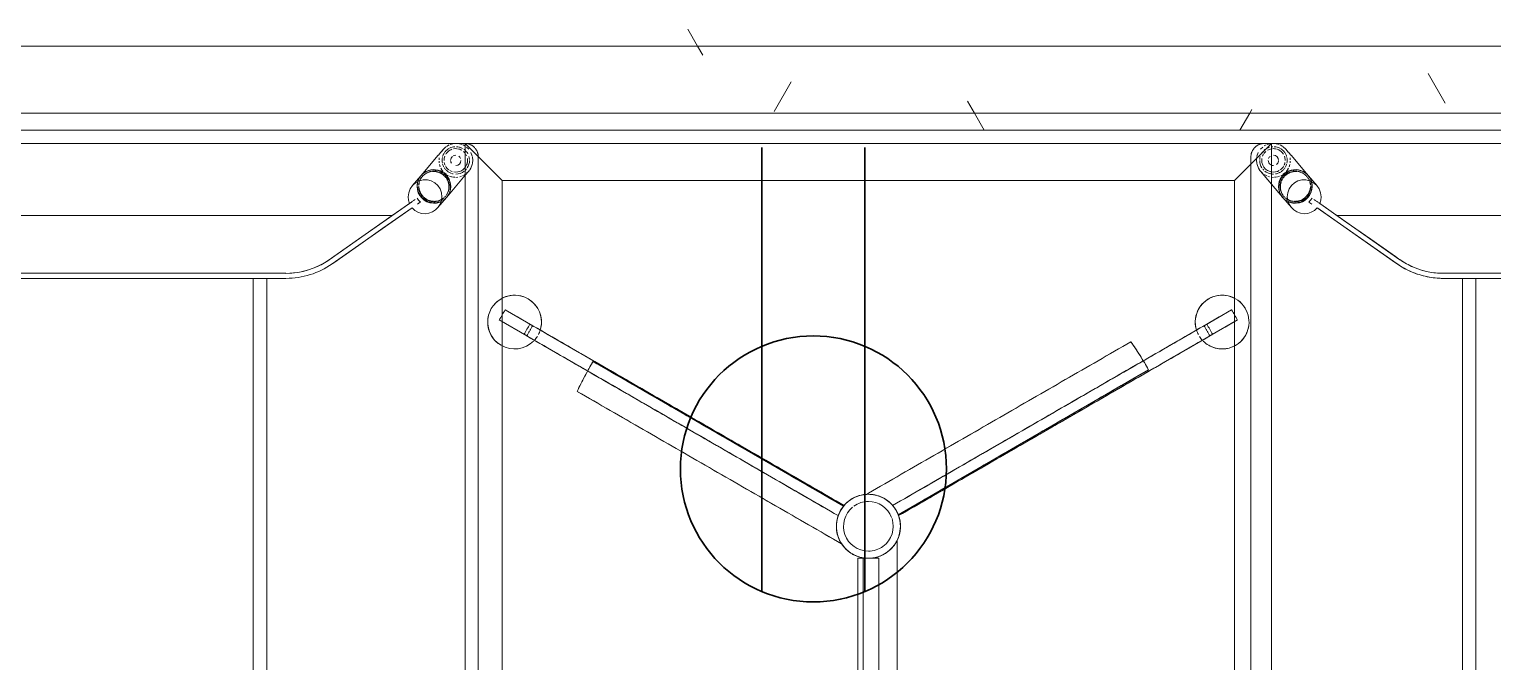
# Model space of a CAD drawing. Header units: inches. Extents: x -2349 to 1043, y -456 to 2193.
# Drawn here: x 753.6 to 808, y -72.5 to -48.9 of the extents above; entities that cross this region are included whole.
import ezdxf

# ---------------------------------------------------------------- set-up
doc = ezdxf.new("R2010")
doc.units = ezdxf.units.IN
doc.header["$MEASUREMENT"] = 0
for name, color, linetype, lineweight in [('A-ANNO-NOTE', 131, 'Continuous', 30), ('A-WALL', 113, 'Continuous', 13), ('A-WALL-PATT', 111, 'Continuous', 13), ('I-FURN', 30, 'Continuous', 9), ('I-WALL', 2, 'Continuous', 13)]:
    doc.layers.add(name, color=color, linetype=linetype, lineweight=lineweight)
pattern_1 = [(0, (0, 0), (30.72, 7.68), [1.267, -21.773, 1.267, -21.773, -122.88]), (0, (0, 0), (30.72, 7.68), [-46.08, 1.267, -44.813, 1.267, -21.773, -53.76]), (0, (0, 0), (30.72, 7.68), [-115.2, 1.267, -14.093, 1.267, -37.133]), (120, (11.52, 3.84), (-22.011075, 22.7643), [1.267, -21.773, 1.267, -21.773, -122.88]), (120, (11.52, 3.84), (-22.011075, 22.7643), [-46.08, 1.267, -44.813, 1.267, -21.773, -53.76]), (120, (11.52, 3.84), (-22.011075, 22.7643), [-115.2, 1.267, -14.093, 1.267, -37.133]), (240, (15.36, 19.2), (-8.708925, -30.4443), [1.267, -21.773, 1.267, -21.773, -122.88]), (240, (15.36, 19.2), (-8.708925, -30.4443), [-46.08, 1.267, -44.813, 1.267, -21.773, -53.76]), (240, (15.36, 19.2), (-8.708925, -30.4443), [-115.2, 1.267, -14.093, 1.267, -37.133])]

# ---------------------------------------------------------------- blocks, each defined once
blk = doc.blocks.new('HighTower_Tombolo_2SeatSofa - HT3620-V66-7TH FLOOR POWER _ SIGNAL')
at = {"layer": 'I-FURN'}
for p, q in [((-0.5, 13.752), (-25.5, 13.752)), ((-26, 13.258), (-26, 13.252)), ((-26, 13.252), (-26, -4.748)), ((-25.989, 13.046), (-25.959, 13.149)), ((-25.944, 13.185), (-25.907, 13.254)), ((-25.866, 13.313), (-25.788, 13.395)), ((-25.663, 13.479), (-25.528, 13.529)), ((-25.5, 13.535), (-25.37, 13.546)), ((-25.37, 13.546), (-25.275, 13.538)), ((-25.01, 13.429), (-24.966, 13.394)), ((-24.816, 13.267), (-24.966, 13.394)), ((-24.966, 13.394), (-24.951, 13.382)), ((-24.951, 13.382), (-24.889, 13.318)), ((-24.841, 13.252), (-24.793, 13.163)), ((-24.004, 12.58), (-24.816, 13.267)), ((-24.777, 13.124), (-24.757, 13.059)), ((-25.959, 12.703), (-25.989, 12.808)), ((-25.889, 12.568), (-25.944, 12.668)), ((-25.788, 12.453), (-25.874, 12.547)), ((-24.852, 12.551), (-24.925, 12.465)), ((-24.799, 12.641), (-24.85, 12.552)), ((-24.759, 12.749), (-24.78, 12.685)), ((-24.743, 12.984), (-24.739, 12.915)), ((-24.027, 12.525), (-24.041, 12.536)), ((-23.61, 12.246), (-23.991, 12.568)), ((-25.773, 12.441), (-25.788, 12.453)), ((-25.773, 12.441), (-25.681, 12.362)), ((-25.682, 12.376), (-25.771, 12.439)), ((-25.676, 12.358), (-25.569, 12.267)), ((-25.559, 12.259), (-24.812, 11.626)), ((-25.394, 12.289), (-25.459, 12.296)), ((-25.279, 12.294), (-25.336, 12.289)), ((-25.135, 12.33), (-25.219, 12.304)), ((-25.018, 12.39), (-25.076, 12.356)), ((-24.951, 12.44), (-25.008, 12.396)), ((-24.798, 11.615), (-24.418, 11.292)), ((-24.775, 11.67), (-24.762, 11.658)), ((-23.741, 11.484), (-23.816, 11.591)), ((-23.741, 11.484), (-23.816, 11.591)), ((-23.916, 11.406), (-23.863, 11.331)), ((-23.915, 11.406), (-23.863, 11.331)), ((-23.847, 11.308), (-23.806, 11.249)), ((-23.847, 11.308), (-23.806, 11.25)), ((-23.798, 11.238), (-23.763, 11.188)), ((-23.798, 11.238), (-23.073, 10.203)), ((-23.763, 11.188), (-23.317, 10.552)), ((-21.521, 8.313), (-23.603, 11.286)), ((-22.845, 10.203), (-23.603, 11.286)), ((-23.317, 10.552), (-23.317, -4.81)), ((-21.674, 8.205), (-23.317, 10.552)), ((-23.317, -4.81), (-23.317, 10.552)), ((-21.791, 8.372), (-21.674, 8.205)), ((-21.521, 8.313), (-21.562, 8.372)), ((-21.166, -4.81), (-21.166, 6.592)), ((-21.166, 6.592), (-21.166, -4.81)), ((-20.978, -4.81), (-20.978, 6.592)), ((-20.978, 5.879), (-20.978, 6.592)), ((-20.978, 5.379), (-20.978, 5.879)), ((-20.978, 5.879), (-20.978, 5.379)), ((-20.978, 5.379), (-20.978, 5.879)), ((-20.978, 5.879), (-0.5, 5.879)), ((-0.5, 5.879), (-20.978, 5.879)), ((-20.978, -3.875), (-20.978, 5.379)), ((-0.5, 5.379), (-20.978, 5.379)), ((-0.5, 5.379), (-20.978, 5.379))]:
    blk.add_line(p, q, dxfattribs=at)
at = {"layer": 'I-FURN', "flags": 128}
for points in [[(-25.5, 13.752), (-25.52, 13.752), (-25.54, 13.751), (-25.56, 13.749), (-25.58, 13.746), (-25.599, 13.742), (-25.619, 13.738), (-25.638, 13.733), (-25.657, 13.727), (-25.676, 13.72), (-25.695, 13.713), (-25.713, 13.705), (-25.731, 13.696), (-25.748, 13.686), (-25.766, 13.676), (-25.782, 13.665), (-25.799, 13.653), (-25.814, 13.641), (-25.83, 13.628), (-25.844, 13.615), (-25.859, 13.601), (-25.872, 13.586), (-25.885, 13.571), (-25.898, 13.555), (-25.91, 13.539), (-25.921, 13.523), (-25.931, 13.506), (-25.941, 13.488), (-25.95, 13.47), (-25.958, 13.452), (-25.966, 13.434), (-25.973, 13.415), (-25.979, 13.396), (-25.984, 13.376), (-25.989, 13.357), (-25.993, 13.337), (-25.996, 13.318), (-25.998, 13.298), (-25.999, 13.278), (-26, 13.258)], [(-25.268, 13.537), (-25.219, 13.526), (-25.076, 13.47), (-25.013, 13.431)], [(-25.993, 12.83), (-25.996, 12.851), (-25.996, 13.003)], [(-24.74, 12.876), (-24.743, 12.832), (-24.754, 12.771)], [(-24.014, 12.398), (-24.165, 12.382), (-24.307, 12.331), (-24.432, 12.246), (-24.533, 12.134), (-24.604, 12.001), (-24.64, 11.855), (-24.64, 11.703), (-24.604, 11.555), (-24.533, 11.42), (-24.432, 11.305), (-24.307, 11.217), (-24.165, 11.161), (-24.014, 11.14)], [(-23.603, 11.286), (-23.508, 11.386), (-23.438, 11.505), (-23.396, 11.637), (-23.383, 11.775), (-23.402, 11.912), (-23.45, 12.043), (-23.526, 12.161), (-23.626, 12.259), (-23.744, 12.334), (-23.876, 12.381), (-24.014, 12.398)], [(-23.82, 11.597), (-23.886, 11.529), (-23.962, 11.472)], [(-24.014, 11.14), (-23.886, 11.151), (-23.763, 11.188)], [(-23.073, 10.203), (-22.434, 9.29), (-21.791, 8.372)], [(-21.562, 8.372), (-22.205, 9.29), (-22.845, 10.203)]]:
    blk.add_lwpolyline(points, dxfattribs=at)
at = {"layer": 'I-FURN'}
for centre, radius, start, end in [((-25.37, 12.914), 0.511, 150.255, 163.9273), ((-25.37, 12.914), 0.511, 150.255, 163.9273), ((-25.37, 12.914), 0.437, 150, 171.0676), ((-25.37, 12.914), 0.511, 137.8684, 145.019), ((-25.37, 12.914), 0.511, 137.8684, 145.019), ((-25.37, 12.914), 0.511, 129.3892, 135), ((-25.37, 12.914), 0.511, 129.3892, 135), ((-25.37, 12.914), 0.437, 125.6778, 138.58), ((-25.37, 12.914), 0.511, 118.2328, 126.9686), ((-25.37, 12.914), 0.511, 118.2328, 126.9686), ((-25.37, 12.914), 0.437, 112.9089, 120.6094), ((-25.37, 12.914), 0.193, 111.6596, 142.1145), ((-25.37, 12.914), 0.193, 111.6596, 142.1145), ((-25.37, 12.914), 0.511, 93.971, 106.2446), ((-25.37, 12.914), 0.511, 93.971, 106.2446), ((-25.37, 12.914), 0.437, 90, 99.8313), ((-25.37, 12.914), 0.511, 56.8586, 90), ((-25.37, 12.914), 0.511, 56.8586, 90), ((-25.37, 12.914), 0.437, 80.1687, 90), ((-25.37, 12.914), 0.193, 0, 90), ((-25.37, 12.914), 0.193, 0, 90), ((-25.37, 12.914), 0.437, 67.0911, 78.7947), ((-25.37, 12.914), 0.437, 349.5534, 67.0911), ((-25.37, 12.914), 0.511, 45, 51.2506), ((-25.37, 12.914), 0.511, 45, 51.2506), ((-25.37, 12.914), 0.511, 0, 38.2517), ((-25.37, 12.914), 0.511, 0, 38.2517), ((-25.37, 12.914), 0.511, 165.7021, 177.3359), ((-25.37, 12.914), 0.511, 165.7021, 177.3359), ((-25.37, 12.914), 0.511, 183.6321, 207.7535), ((-25.37, 12.914), 0.511, 183.6321, 207.7535), ((-25.37, 12.914), 0.511, 210.7406, 231.3527), ((-25.37, 12.914), 0.511, 210.7406, 231.3527), ((-25.37, 12.914), 0.437, 175.4512, 191.4952), ((-25.37, 12.914), 0.437, 199.4463, 220.8654), ((-25.37, 12.914), 0.437, 221.42, 238.7234), ((-25.37, 12.914), 0.193, 180.496, 209.1109), ((-25.37, 12.914), 0.193, 180.496, 209.1109), ((-25.37, 12.914), 0.193, 219.0412, 270), ((-25.37, 12.914), 0.193, 219.0412, 270), ((-25.37, 12.914), 0.193, 279.2798, 300.5991), ((-25.37, 12.914), 0.193, 279.2798, 300.5991), ((-25.37, 12.914), 0.437, 298.4432, 324.2913), ((-25.37, 12.914), 0.511, 301.419, 313.338), ((-25.37, 12.914), 0.511, 301.419, 313.338), ((-25.37, 12.914), 0.511, 315, 325.4765), ((-25.37, 12.914), 0.511, 315, 325.4765), ((-25.37, 12.914), 0.437, 330, 342.6242), ((-25.37, 12.914), 0.511, 327.8197, 338.4415), ((-25.37, 12.914), 0.511, 327.8197, 338.4415), ((-25.37, 12.914), 0.511, 341.8889, 349.5842), ((-25.37, 12.914), 0.511, 341.8889, 349.5842), ((-25.37, 12.914), 0.511, 231.8789, 245.3738), ((-25.37, 12.914), 0.511, 231.8789, 245.3738), ((-25.37, 12.914), 0.511, 246.339, 253.7554), ((-25.37, 12.914), 0.511, 246.339, 253.7554), ((-25.37, 12.914), 0.437, 249.2985, 270), ((-25.37, 12.914), 0.511, 257.7173, 270), ((-25.37, 12.914), 0.511, 257.7173, 270), ((-25.37, 12.914), 0.511, 271.6872, 281.7838), ((-25.37, 12.914), 0.511, 271.6872, 281.7838), ((-25.37, 12.914), 0.437, 281.1599, 292.5807), ((-25.37, 12.914), 0.511, 286.5628, 297.6882), ((-25.37, 12.914), 0.511, 286.5628, 297.6882), ((-23.978, 6.592), 2.813, 360, 35), ((-23.978, 6.592), 2.813, 23.3333, 35), ((-23.978, 6.592), 3, 360, 35), ((-23.978, 6.592), 3, 360, 35), ((-23.978, 6.592), 2.813, 0, 23.3333)]:
    blk.add_arc(centre, radius, start, end, dxfattribs=at)
for centre, major_axis, start_param, end_param in [((-24.408, 12.103), (0.404, 0.477), 0.695163, 3.051357), ((-24.394, 12.092), (0.404, 0.477), 0.695163, 3.051357), ((-24.408, 12.103), (0.367, 0.433), 1.266241, 1.463373), ((-24.394, 12.092), (0.367, 0.433), 1.271607, 1.460434), ((-24.408, 12.103), (0.367, 0.433), 1.043566, 1.239207), ((-24.394, 12.092), (0.367, 0.433), 1.046035, 1.232717), ((-24.408, 12.103), (0.367, 0.433), 0.822593, 1.018577), ((-24.394, 12.092), (0.367, 0.433), 0.822913, 1.010088), ((-24.408, 12.103), (0.367, 0.433), 0.695163, 0.803769), ((-24.394, 12.092), (0.367, 0.433), 0.695163, 0.795833), ((-24.408, 12.103), (0.367, 0.433), 0.078907, 0.695163), ((-24.408, 12.103), (0.404, 0.477), 0, 0.695163), ((-24.394, 12.092), (0.367, 0.433), 0.079605, 0.695163), ((-24.394, 12.092), (0.404, 0.477), 6.19295, 6.978348), ((-24.408, 12.103), (0.367, 0.433), 6.19295, 6.283185), ((-24.408, 12.103), (0.404, 0.477), 6.19295, 6.283185), ((-24.394, 12.092), (0.404, 0.477), 6.106568, 6.19295), ((-24.408, 12.103), (0.367, 0.433), 2.127109, 2.367935), ((-24.394, 12.092), (0.367, 0.433), 2.131058, 2.877269), ((-24.408, 12.103), (0.367, 0.433), 2.454425, 2.623674), ((-24.408, 12.103), (0.367, 0.433), 1.908109, 2.10591), ((-24.394, 12.092), (0.367, 0.433), 1.910624, 2.099484), ((-24.408, 12.103), (0.367, 0.433), 1.488402, 1.885079), ((-24.394, 12.092), (0.367, 0.433), 1.497001, 1.876323), ((-24.408, 12.103), (0.404, 0.477), 3.836755, 5.591229), ((-24.394, 12.092), (0.404, 0.477), 3.836755, 5.373759), ((-24.394, 12.092), (0.367, 0.433), 6.19295, 6.283185), ((-24.408, 12.103), (0.367, 0.433), 4.62535, 5.384829), ((-24.394, 12.092), (0.367, 0.433), 4.682007, 5.407552), ((-24.408, 12.103), (0.367, 0.433), 5.830899, 6.111699), ((-24.394, 12.092), (0.367, 0.433), 5.867519, 6.116665), ((-24.408, 12.103), (0.404, 0.477), 5.956207, 6.047432), ((-24.394, 12.092), (0.404, 0.477), 5.957001, 6.053008), ((-24.408, 12.103), (0.367, 0.433), 5.560272, 5.808373), ((-24.394, 12.092), (0.367, 0.433), 5.597096, 5.847533), ((-24.408, 12.103), (0.404, 0.477), 5.626497, 5.865236), ((-24.408, 12.103), (0.367, 0.433), 5.407552, 5.505377), ((-24.394, 12.092), (0.404, 0.477), 5.65996, 5.900821), ((-24.394, 12.092), (0.367, 0.433), 5.407552, 5.544772), ((-24.394, 12.092), (0.404, 0.477), 5.407552, 5.627029), ((-24.408, 12.103), (0.367, 0.433), 2.707438, 2.871351), ((-24.408, 12.103), (0.367, 0.433), 2.918751, 3.051357), ((-24.408, 12.103), (0.404, 0.477), 3.051357, 3.141593), ((-24.394, 12.092), (0.367, 0.433), 2.933686, 3.141593), ((-24.394, 12.092), (0.404, 0.477), 3.051357, 3.141593), ((-24.408, 12.103), (0.367, 0.433), 3.051357, 3.141593), ((-24.408, 12.103), (0.404, 0.477), 3.16699, 3.333384), ((-24.394, 12.092), (0.404, 0.477), 3.168726, 3.328279), ((-24.408, 12.103), (0.367, 0.433), 3.213299, 3.31096), ((-24.394, 12.092), (0.367, 0.433), 3.201714, 3.305115), ((-24.408, 12.103), (0.367, 0.433), 3.349372, 3.450195), ((-24.408, 12.103), (0.404, 0.477), 3.398551, 3.734027), ((-24.394, 12.092), (0.367, 0.433), 3.337721, 3.424003), ((-24.394, 12.092), (0.404, 0.477), 3.390295, 3.705415), ((-24.394, 12.092), (0.367, 0.433), 3.506415, 3.749124), ((-24.408, 12.103), (0.367, 0.433), 3.596409, 3.783229), ((-24.394, 12.092), (0.404, 0.477), 3.724046, 3.836755), ((-24.408, 12.103), (0.404, 0.477), 3.754092, 3.836755), ((-24.394, 12.092), (0.367, 0.433), 3.836755, 4.55539), ((-24.408, 12.103), (0.367, 0.433), 3.863999, 4.622154)]:
    blk.add_ellipse(centre, major_axis=major_axis, ratio=0.984702, start_param=start_param, end_param=end_param, dxfattribs=at)
blk = doc.blocks.new('HighTower_Tombolo_2SeatSofa - HT3620-V67-7TH FLOOR POWER _ SIGNAL')
at = {"layer": 'I-FURN'}
for p, q in [((-26, 4.748), (-26, -12.987)), ((-23.317, 4.81), (-23.317, -10.552)), ((-23.317, -10.552), (-23.317, 4.81)), ((-21.166, 4.81), (-21.166, -6.592)), ((-21.166, -6.592), (-21.166, 4.81)), ((-20.978, -6.592), (-20.978, 4.81)), ((-20.978, -5.379), (-20.978, 3.875)), ((-20.978, -5.879), (-20.978, -5.379)), ((-20.978, -5.879), (-20.978, -5.379)), ((-20.978, -5.379), (-20.978, -5.879)), ((-20.978, -5.379), (-0.5, -5.379)), ((-20.978, -5.379), (-0.5, -5.379)), ((-20.978, -6.592), (-20.978, -5.879)), ((-0.5, -5.879), (-20.978, -5.879)), ((-20.978, -5.879), (-0.5, -5.879)), ((-23.603, -11.286), (-21.521, -8.313)), ((-23.317, -10.552), (-21.674, -8.205)), ((-21.791, -8.372), (-22.434, -9.29)), ((-22.205, -9.29), (-21.562, -8.372)), ((-21.674, -8.205), (-21.791, -8.372)), ((-21.562, -8.372), (-21.521, -8.313)), ((-22.434, -9.29), (-23.073, -10.203)), ((-22.845, -10.203), (-22.205, -9.29)), ((-23.073, -10.203), (-23.798, -11.238)), ((-23.586, -11.262), (-22.845, -10.203)), ((-23.317, -10.552), (-23.763, -11.188)), ((-24.418, -11.292), (-24.798, -11.615)), ((-23.863, -11.331), (-23.916, -11.406)), ((-23.863, -11.331), (-23.915, -11.406)), ((-23.814, -11.262), (-23.847, -11.308)), ((-23.815, -11.262), (-23.847, -11.308)), ((-23.763, -11.188), (-23.798, -11.238)), ((-24.812, -11.626), (-25.559, -12.259)), ((-24.762, -11.658), (-24.775, -11.67)), ((-23.816, -11.591), (-23.741, -11.484)), ((-23.816, -11.591), (-23.741, -11.484)), ((-25.874, -12.547), (-25.788, -12.453)), ((-25.788, -12.453), (-25.773, -12.441)), ((-25.681, -12.362), (-25.773, -12.441)), ((-25.771, -12.439), (-25.682, -12.376)), ((-25.569, -12.267), (-25.676, -12.358)), ((-25.459, -12.296), (-25.394, -12.289)), ((-25.336, -12.289), (-25.279, -12.294)), ((-25.219, -12.304), (-25.135, -12.33)), ((-25.076, -12.356), (-25.018, -12.39)), ((-25.008, -12.396), (-24.951, -12.44)), ((-24.925, -12.465), (-24.852, -12.551)), ((-24.041, -12.536), (-24.027, -12.525)), ((-23.991, -12.568), (-23.61, -12.246)), ((-26, -12.987), (-26, -13.252)), ((-25.997, -12.988), (-25.996, -12.851)), ((-25.989, -12.808), (-25.959, -12.703)), ((-25.959, -13.149), (-25.989, -13.046)), ((-25.944, -12.668), (-25.889, -12.568)), ((-24.966, -13.394), (-24.485, -12.987)), ((-24.85, -12.552), (-24.799, -12.641)), ((-24.78, -12.685), (-24.759, -12.749)), ((-24.757, -13.059), (-24.777, -13.124)), ((-24.739, -12.915), (-24.743, -12.984)), ((-24.485, -12.987), (-24.004, -12.58)), ((-25.907, -13.254), (-25.944, -13.185)), ((-25.788, -13.395), (-25.866, -13.313)), ((-25.528, -13.529), (-25.663, -13.479)), ((-25.37, -13.546), (-25.5, -13.535)), ((-25.275, -13.538), (-25.37, -13.546)), ((-24.951, -13.382), (-25.01, -13.429)), ((-24.889, -13.318), (-24.951, -13.382)), ((-24.793, -13.163), (-24.841, -13.252)), ((-25.5, -13.752), (-0.5, -13.752))]:
    blk.add_line(p, q, dxfattribs=at)
at = {"layer": 'I-FURN', "flags": 128}
for points in [[(-24.014, -11.14), (-24.165, -11.161), (-24.307, -11.217), (-24.432, -11.305), (-24.533, -11.42), (-24.604, -11.555), (-24.64, -11.703), (-24.64, -11.855), (-24.604, -12.001), (-24.533, -12.134), (-24.432, -12.246), (-24.307, -12.331), (-24.165, -12.382), (-24.014, -12.398)], [(-23.763, -11.188), (-23.886, -11.151), (-24.014, -11.14)], [(-24.014, -12.398), (-23.876, -12.381), (-23.744, -12.334), (-23.626, -12.259), (-23.526, -12.161), (-23.45, -12.043), (-23.402, -11.912), (-23.383, -11.775), (-23.396, -11.637), (-23.438, -11.505), (-23.508, -11.386), (-23.603, -11.286)], [(-23.962, -11.472), (-23.886, -11.529), (-23.82, -11.597)], [(-24.754, -12.771), (-24.743, -12.832), (-24.74, -12.876)], [(-26, -13.252), (-26, -13.272), (-25.998, -13.292), (-25.996, -13.312), (-25.994, -13.332), (-25.99, -13.352), (-25.986, -13.371), (-25.981, -13.391), (-25.975, -13.41), (-25.968, -13.429), (-25.961, -13.447), (-25.952, -13.465), (-25.943, -13.483), (-25.934, -13.501), (-25.924, -13.518), (-25.913, -13.535), (-25.901, -13.551), (-25.889, -13.567), (-25.876, -13.582), (-25.862, -13.597), (-25.848, -13.611), (-25.834, -13.625), (-25.819, -13.638), (-25.803, -13.65), (-25.787, -13.662), (-25.77, -13.673), (-25.753, -13.684), (-25.736, -13.693), (-25.718, -13.702), (-25.7, -13.711), (-25.681, -13.718), (-25.662, -13.725), (-25.643, -13.731), (-25.624, -13.737), (-25.605, -13.741), (-25.585, -13.745), (-25.565, -13.748), (-25.545, -13.75), (-25.525, -13.752), (-25.505, -13.752), (-25.5, -13.752)], [(-25.013, -13.431), (-25.076, -13.47), (-25.219, -13.526), (-25.268, -13.537)]]:
    blk.add_lwpolyline(points, dxfattribs=at)
at = {"layer": 'I-FURN'}
for centre, radius, start, end in [((-23.978, -6.592), 2.812, 325, 360), ((-23.978, -6.592), 3, 325, 360), ((-23.978, -6.592), 2.812, 348.3333, 0), ((-23.978, -6.592), 3, 348.3333, 360), ((-23.978, -6.592), 2.812, 336.6667, 348.3333), ((-23.978, -6.592), 3, 336.6667, 348.3333), ((-23.978, -6.592), 2.812, 325, 336.6667), ((-23.978, -6.592), 3, 325, 336.6667), ((-25.37, -12.914), 0.511, 128.6473, 149.2594), ((-25.37, -12.914), 0.511, 128.6473, 149.2594), ((-25.37, -12.914), 0.511, 114.6262, 128.1211), ((-25.37, -12.914), 0.511, 114.6262, 128.1211), ((-25.37, -12.914), 0.511, 106.2446, 113.661), ((-25.37, -12.914), 0.511, 106.2446, 113.661), ((-25.37, -12.914), 0.437, 90, 110.7015), ((-25.37, -12.914), 0.511, 90, 102.2827), ((-25.37, -12.914), 0.511, 90, 102.2827), ((-25.37, -12.914), 0.511, 78.2162, 88.3128), ((-25.37, -12.914), 0.511, 78.2162, 88.3128), ((-25.37, -12.914), 0.437, 67.4193, 78.8401), ((-25.37, -12.914), 0.511, 62.3118, 73.4372), ((-25.37, -12.914), 0.511, 62.3118, 73.4372), ((-25.37, -12.914), 0.511, 46.662, 58.581), ((-25.37, -12.914), 0.511, 46.662, 58.581), ((-25.37, -12.914), 0.511, 152.2465, 176.3679), ((-25.37, -12.914), 0.511, 152.2465, 176.3679), ((-25.37, -12.914), 0.511, 182.6641, 189.1543), ((-25.37, -12.914), 0.511, 182.6641, 189.1543), ((-25.37, -12.914), 0.511, 196.0727, 209.745), ((-25.37, -12.914), 0.511, 196.0727, 209.745), ((-25.37, -12.914), 0.437, 165.702, 184.5488), ((-25.37, -12.914), 0.437, 190.103, 210), ((-25.37, -12.914), 0.437, 139.1346, 160.5537), ((-25.37, -12.914), 0.437, 121.2766, 138.58), ((-25.37, -12.914), 0.193, 90, 179.504), ((-25.37, -12.914), 0.193, 90, 179.504), ((-25.37, -12.914), 0.193, 217.8855, 248.3404), ((-25.37, -12.914), 0.193, 217.8855, 248.3404), ((-25.37, -12.914), 0.193, 270, 325.6872), ((-25.37, -12.914), 0.193, 270, 325.6872), ((-25.37, -12.914), 0.193, 36.5863, 80.7202), ((-25.37, -12.914), 0.193, 36.5863, 80.7202), ((-25.37, -12.914), 0.193, 330.945, 0), ((-25.37, -12.914), 0.193, 330.945, 0), ((-25.37, -12.914), 0.437, 35.7087, 61.5568), ((-25.37, -12.914), 0.511, 34.5235, 45), ((-25.37, -12.914), 0.511, 34.5235, 45), ((-25.37, -12.914), 0.437, 349.897, 30), ((-25.37, -12.914), 0.437, 330, 347.6662), ((-25.37, -12.914), 0.511, 321.7483, 348.7341), ((-25.37, -12.914), 0.511, 321.7483, 348.7341), ((-25.37, -12.914), 0.511, 21.5585, 32.1803), ((-25.37, -12.914), 0.511, 21.5585, 32.1803), ((-25.37, -12.914), 0.511, 8.099, 18.1111), ((-25.37, -12.914), 0.511, 8.099, 18.1111), ((-25.37, -12.914), 0.511, 350.8457, 0), ((-25.37, -12.914), 0.511, 350.8457, 0), ((-25.37, -12.914), 0.511, 214.981, 222.1316), ((-25.37, -12.914), 0.511, 214.981, 222.1316), ((-25.37, -12.914), 0.511, 225, 230.6108), ((-25.37, -12.914), 0.511, 225, 230.6108), ((-25.37, -12.914), 0.437, 221.42, 234.3222), ((-25.37, -12.914), 0.511, 233.0314, 241.7672), ((-25.37, -12.914), 0.511, 233.0314, 241.7672), ((-25.37, -12.914), 0.437, 239.3906, 249.2985), ((-25.37, -12.914), 0.511, 253.7554, 266.029), ((-25.37, -12.914), 0.511, 253.7554, 266.029), ((-25.37, -12.914), 0.437, 260.1687, 270), ((-25.37, -12.914), 0.511, 270, 303.1414), ((-25.37, -12.914), 0.511, 270, 303.1414), ((-25.37, -12.914), 0.437, 270, 279.8313), ((-25.37, -12.914), 0.437, 281.2053, 330), ((-25.37, -12.914), 0.511, 308.7494, 315), ((-25.37, -12.914), 0.511, 308.7494, 315)]:
    blk.add_arc(centre, radius, start, end, dxfattribs=at)
for centre, major_axis, start_param, end_param in [((-24.408, -12.103), (-0.404, 0.477), 0.090235, 2.44643), ((-24.394, -12.092), (-0.404, 0.477), 0.090235, 2.44643), ((-24.394, -12.092), (-0.367, 0.433), 0.264324, 1.010535), ((-24.408, -12.103), (-0.367, 0.433), 0.517918, 0.687167), ((-24.408, -12.103), (-0.367, 0.433), 0.270242, 0.434154), ((-24.408, -12.103), (-0.367, 0.433), 0.090235, 0.222842), ((-24.408, -12.103), (-0.404, 0.477), 0, 0.090235), ((-24.394, -12.092), (-0.367, 0.433), 0, 0.207906), ((-24.394, -12.092), (-0.404, 0.477), 0, 0.090235), ((-24.408, -12.103), (-0.367, 0.433), 0, 0.090235), ((-24.408, -12.103), (-0.404, 0.477), 6.091394, 6.257788), ((-24.394, -12.092), (-0.404, 0.477), 6.096499, 6.256052), ((-24.408, -12.103), (-0.367, 0.433), 6.113818, 6.211479), ((-24.394, -12.092), (-0.367, 0.433), 6.119663, 6.223064), ((-24.408, -12.103), (-0.404, 0.477), 5.690751, 6.026227), ((-24.408, -12.103), (-0.367, 0.433), 5.974583, 6.075406), ((-24.394, -12.092), (-0.367, 0.433), 6.000775, 6.087056), ((-24.394, -12.092), (-0.404, 0.477), 5.719363, 6.034483), ((-24.394, -12.092), (-0.367, 0.433), 5.675654, 5.918363), ((-24.408, -12.103), (-0.367, 0.433), 5.641549, 5.828369), ((-24.394, -12.092), (-0.404, 0.477), 5.588023, 5.700731), ((-24.408, -12.103), (-0.404, 0.477), 5.588023, 5.670686), ((-24.408, -12.103), (-0.404, 0.477), 3.833549, 5.588023), ((-24.394, -12.092), (-0.404, 0.477), 4.051019, 5.588023), ((-24.394, -12.092), (-0.367, 0.433), 4.869388, 5.588023), ((-24.408, -12.103), (-0.367, 0.433), 4.802624, 5.560779), ((-24.408, -12.103), (-0.367, 0.433), 4.039949, 4.799428), ((-24.394, -12.092), (-0.367, 0.433), 3.880006, 4.742771), ((-24.408, -12.103), (-0.367, 0.433), 0.773658, 1.014484), ((-24.408, -12.103), (-0.367, 0.433), 1.035683, 1.233484), ((-24.394, -12.092), (-0.367, 0.433), 1.042109, 1.230969), ((-24.408, -12.103), (-0.367, 0.433), 1.256514, 1.653191), ((-24.394, -12.092), (-0.367, 0.433), 1.26527, 1.644591), ((-24.408, -12.103), (-0.367, 0.433), 1.67822, 1.875352), ((-24.394, -12.092), (-0.367, 0.433), 1.681159, 1.869986), ((-24.408, -12.103), (-0.367, 0.433), 3.141593, 3.231828), ((-24.394, -12.092), (-0.367, 0.433), 3.141593, 3.231828), ((-24.408, -12.103), (-0.367, 0.433), 3.313079, 3.593879), ((-24.394, -12.092), (-0.367, 0.433), 3.308113, 3.557259), ((-24.394, -12.092), (-0.404, 0.477), 3.231828, 3.31821), ((-24.408, -12.103), (-0.404, 0.477), 3.377346, 3.468571), ((-24.394, -12.092), (-0.404, 0.477), 3.37177, 3.467777), ((-24.408, -12.103), (-0.367, 0.433), 3.616405, 3.864506), ((-24.394, -12.092), (-0.367, 0.433), 3.577245, 3.827682), ((-24.408, -12.103), (-0.404, 0.477), 3.559542, 3.798281), ((-24.408, -12.103), (-0.367, 0.433), 3.919401, 4.017226), ((-24.394, -12.092), (-0.404, 0.477), 3.523956, 3.764818), ((-24.394, -12.092), (-0.404, 0.477), 3.797749, 4.017226), ((-24.408, -12.103), (-0.367, 0.433), 1.902386, 2.098027), ((-24.394, -12.092), (-0.367, 0.433), 1.908875, 2.095558), ((-24.408, -12.103), (-0.367, 0.433), 2.123016, 2.318999), ((-24.394, -12.092), (-0.367, 0.433), 2.131505, 2.31868), ((-24.408, -12.103), (-0.367, 0.433), 2.337824, 2.44643), ((-24.394, -12.092), (-0.367, 0.433), 2.34576, 2.44643), ((-24.408, -12.103), (-0.367, 0.433), 2.44643, 3.062685), ((-24.408, -12.103), (-0.404, 0.477), 2.44643, 3.141593), ((-24.394, -12.092), (-0.367, 0.433), 2.44643, 3.061988), ((-24.394, -12.092), (-0.404, 0.477), 2.44643, 3.231828), ((-24.408, -12.103), (-0.404, 0.477), 3.141593, 3.231828)]:
    blk.add_ellipse(centre, major_axis=major_axis, ratio=0.984702, start_param=start_param, end_param=end_param, dxfattribs=at)
blk = doc.blocks.new('HighTower_Spinal_MultiPurpose_Rectangle_SM - HighTower_Spinal_MultiPurpose_Rectangle_SM-V68-7TH FLOOR POWER _ SIGNAL')
at = {"layer": 'I-FURN'}
for p, q in [((29.439, 18.723), (-18.561, 18.723)), ((29.439, 18.723), (-18.561, 18.723)), ((28.066, 17.349), (29.439, 18.723)), ((29.439, -11.277), (29.439, 18.723)), ((29.439, -11.277), (29.439, 18.723)), ((22.868, 17.459), (22.276, 16.434)), ((-17.187, 17.349), (28.066, 17.349)), ((22.655, 16.215), (23.247, 17.24)), ((28.066, 17.349), (28.066, -9.903)), ((14.533, 4.714), (20.21, 14.558)), ((21.324, 13.969), (15.94, 4.647)), ((14.536, 4.716), (14.533, 4.714)), ((15.94, 4.647), (15.94, 4.647)), ((-3.12, 4.117), (13.999, 4.117)), ((-3.12, 4.117), (13.999, 4.117)), ((3.249, 3.912), (14.015, 3.92)), ((13.999, 3.92), (13.999, 4.117)), ((13.999, 4.117), (13.999, 3.92)), ((13.999, 3.328), (13.999, 3.92)), ((13.999, 3.92), (13.999, 3.328)), ((13.999, 3.328), (7.623, 3.328)), ((7.623, 3.328), (13.999, 3.328)), ((16.378, 3.796), (16.378, 3.795)), ((16.399, 3.759), (16.378, 3.796)), ((16.378, 3.795), (16.42, 3.723)), ((16.42, 3.723), (16.399, 3.759)), ((16.42, 3.723), (22.056, -6.047)), ((14.656, 2.656), (3.295, 2.656)), ((14.66, 2.654), (14.656, 2.656)), ((15.615, 2.61), (15.615, 2.611)), ((21.015, -6.702), (15.615, 2.61)), ((22.276, -8.988), (22.868, -10.013)), ((23.247, -9.794), (22.655, -8.769)), ((28.066, -9.903), (-17.187, -9.903)), ((29.439, -11.277), (28.066, -9.903)), ((-18.561, -11.277), (29.439, -11.277)), ((-18.561, -11.277), (29.439, -11.277))]:
    blk.add_line(p, q, dxfattribs=at)
at = {"layer": 'I-FURN', "flags": 128}
for points in [[(22.335, 16.536), (22.601, 16.997), (22.868, 17.459)], [(23.247, 17.24), (22.98, 16.779), (22.714, 16.318)], [(22.868, -10.013), (22.601, -9.552), (22.335, -9.091)], [(22.714, -8.872), (22.98, -9.333), (23.247, -9.794)]]:
    blk.add_lwpolyline(points, dxfattribs=at)
at = {"layer": 'I-FURN'}
for centre, radius, start, end in [((22.791, 16.888), 1, 330, 150), ((22.791, 16.888), 1, 75, 150), ((15.189, 3.723), 15.736, 59.9984, 60.7949), ((15.189, 3.723), 15.736, 59.2019, 60.7949), ((22.791, 16.888), 1, 45, 75), ((22.791, 16.888), 1, 15, 45), ((22.791, 16.888), 1, 150, 225), ((22.791, 16.888), 1, 150, 225), ((15.189, 3.723), 15.736, 59.2019, 59.9937), ((22.791, 16.888), 1, 330, 15), ((15.189, 3.723), 14.553, 60.0332, 60.8596), ((15.189, 3.723), 14.671, 59.144, 60.8526), ((22.791, 16.888), 1, 255, 330), ((22.791, 16.888), 1, 270, 330), ((22.791, 16.888), 1, 227.3218, 237.8214), ((22.791, 16.888), 1, 227.3218, 237.8214), ((22.791, 16.888), 1, 242.1778, 252.6774), ((22.791, 16.888), 1, 242.1778, 252.6774), ((15.189, 3.723), 14.553, 59.137, 59.9577), ((22.791, 16.888), 1, 255, 270), ((15.189, 3.723), 11.942, 62.122, 65.1408), ((15.189, 3.723), 11.942, 59.087, 65.1408), ((15.189, 3.723), 11.942, 59.087, 62.1139), ((15.189, 3.723), 1.191, 39.2232, 142.8712), ((15.189, 3.723), 1.191, 75.0695, 123.3462), ((15.189, 3.723), 1.191, 72.6795, 106.8022), ((15.189, 3.723), 1.191, 144.8182, 180), ((15.189, 3.72), 1.191, 123.4581, 170.3242), ((15.189, 3.72), 1.191, 146.8859, 158.5607), ((15.189, 3.723), 1.191, 147.0042, 149.8204), ((15.189, 3.72), 1.191, 135.1625, 146.7973), ((15.189, 3.723), 1.191, 138.9641, 142.9109), ((15.189, 3.723), 0.925, 39.2232, 180), ((15.189, 3.723), 1.191, 130.2643, 135.2623), ((15.189, 3.72), 1.191, 123.4729, 135.0339), ((15.189, 3.723), 1.191, 125.2855, 130.2643), ((15.189, 3.723), 1.191, 108.8227, 123.5793), ((15.189, 3.723), 1.191, 50.9311, 75.0695), ((15.189, 3.723), 1.191, 51.1294, 70.571), ((15.19, 3.723), 1.191, 3.48, 50.9473), ((15.19, 3.723), 1.191, 39.0893, 50.9462), ((15.189, 3.723), 1.191, 45.1968, 49.3967), ((15.189, 3.723), 1.191, 39.0736, 45.1968), ((15.19, 3.723), 1.191, 27.2325, 39.0811), ((15.189, 3.723), 1.191, 32.9403, 37.0475), ((15.189, 3.723), 1.191, 0, 35.1271), ((15.189, 3.723), 1.191, 27.2072, 32.9403), ((15.189, 3.723), 1.191, 168.201, 180), ((15.189, 3.723), 1.191, 175.2328, 180), ((15.189, 3.723), 1.191, 170.4656, 175.2328), ((15.189, 3.72), 1.191, 158.6062, 170.3241), ((15.189, 3.723), 1.191, 163.0507, 166.3214), ((15.189, 3.723), 1.191, 155.5541, 163.0507), ((15.189, 3.723), 1.191, 149.8204, 155.5541), ((15.189, 3.723), 0.925, 0, 36), ((15.19, 3.723), 1.191, 15.3757, 27.2144), ((15.189, 3.723), 1.191, 20.7353, 24.6983), ((15.189, 3.723), 1.191, 15.341, 20.7353), ((15.19, 3.723), 1.191, 3.5189, 15.3474), ((15.189, 3.723), 1.191, 8.5564, 12.3492), ((15.189, 3.723), 1.191, 0, 8.5564), ((15.189, 3.723), 1.191, 180, 243.425), ((15.189, 3.723), 1.191, 180, 251.432), ((15.189, 3.723), 1.191, 180, 193.6786), ((15.189, 3.723), 1.191, 193.6786, 214.6949), ((15.189, 3.723), 0.925, 180, 216), ((15.189, 3.723), 0.925, 291.0876, 0), ((15.189, 3.723), 1.191, 310.6033, 0), ((15.189, 3.723), 1.191, 324, 0), ((15.189, 3.723), 1.191, 336.9743, 0), ((15.189, 3.723), 1.191, 0, 3.5053), ((15.189, 3.723), 1.191, 217.0599, 234.7145), ((15.189, 3.723), 0.925, 216, 288), ((15.189, 3.723), 1.191, 234.7145, 246.9352), ((15.189, 3.723), 1.191, 290.965, 336.9743), ((15.189, 3.723), 1.191, 293.6375, 324), ((15.189, 3.723), 1.191, 300.0162, 310.6033), ((15.188, 3.722), 1.192, 243.4578, 290.9893), ((15.188, 3.722), 1.192, 243.6652, 255.3354), ((15.189, 3.723), 1.191, 252.4287, 287.3849), ((15.189, 3.723), 1.191, 255.3079, 260.0872), ((15.188, 3.722), 1.192, 255.4934, 267.2224), ((15.189, 3.723), 1.191, 263.6472, 273.5277), ((15.188, 3.722), 1.192, 267.3217, 279.1069), ((15.189, 3.723), 1.191, 273.5277, 275.7504), ((15.189, 3.723), 1.191, 276.7572, 287.3205), ((15.188, 3.722), 1.192, 279.1499, 290.9782), ((15.189, 3.723), 1.191, 291.2611, 300.0162), ((15.189, 3.723), 11.942, 299.1994, 305.1015), ((15.189, 3.723), 11.942, 299.1994, 302.1505), ((15.189, 3.723), 11.942, 302.1595, 305.1015), ((22.791, -9.442), 1, 122.1786, 132.6782), ((22.791, -9.442), 1, 122.1786, 132.6782), ((22.791, -9.442), 1, 107.3226, 117.8222), ((22.791, -9.442), 1, 107.3226, 117.8222), ((22.791, -9.442), 1, 330, 105), ((22.791, -9.442), 1, 60, 105), ((22.791, -9.442), 1, 15, 60), ((22.791, -9.442), 1, 150, 330), ((22.791, -9.442), 1, 165, 225), ((22.791, -9.442), 1, 150, 165), ((22.791, -9.442), 1, 135, 150), ((22.791, -9.442), 1, 135, 150), ((15.189, 3.723), 14.553, 299.1404, 299.961), ((15.189, 3.723), 14.671, 299.1474, 300.856), ((15.189, 3.723), 14.553, 300.0365, 300.863), ((22.791, -9.442), 1, 330, 15), ((15.189, 3.723), 15.736, 299.2051, 300.7981), ((15.189, 3.723), 15.736, 300.0016, 300.7981), ((22.791, -9.442), 1, 225, 240), ((22.791, -9.442), 1, 240, 285), ((15.189, 3.723), 15.736, 299.2051, 299.9973), ((22.791, -9.442), 1, 285, 330)]:
    blk.add_arc(centre, radius, start, end, dxfattribs=at)
for points in [[(20.985, 14.198), (21.435, 14.978), (21.885, 15.757), (22.335, 16.536)], [(22.276, 16.434), (21.846, 15.689), (21.415, 14.943), (20.985, 14.198)], [(22.714, 16.318), (22.264, 15.538), (21.364, 13.98), (20.014, 11.641), (18.664, 9.303), (17.314, 6.965), (16.414, 5.406), (15.964, 4.627)], [(21.317, 13.897), (21.763, 14.67), (22.209, 15.443), (22.655, 16.215)], [(20.21, 14.558), (19.737, 13.739), (19.264, 12.919), (18.792, 12.099)], [(19.978, 11.638), (20.427, 12.415), (20.876, 13.192), (21.324, 13.969)], [(19.979, 11.58), (20.425, 12.352), (20.871, 13.125), (21.317, 13.897)], [(18.632, 9.308), (19.081, 10.085), (19.53, 10.861), (19.978, 11.638)], [(18.664, 9.303), (19.102, 10.062), (19.541, 10.821), (19.979, 11.58)], [(18.262, 9.481), (17.82, 8.715), (17.378, 7.95), (16.935, 7.184)], [(17.286, 6.977), (17.735, 7.754), (18.183, 8.531), (18.632, 9.308)], [(17.314, 6.965), (17.756, 7.731), (18.199, 8.497), (18.641, 9.262)], [(15.585, 4.846), (16.035, 5.625), (16.485, 6.405), (16.935, 7.184)], [(16.923, 7.163), (16.477, 6.391), (16.031, 5.618), (15.585, 4.846)], [(15.94, 4.647), (16.388, 5.424), (16.837, 6.201), (17.286, 6.977)], [(15.964, 4.627), (16.41, 5.399), (16.856, 6.172), (17.302, 6.944)], [(17.302, 0.501), (16.856, 1.274), (16.41, 2.047), (15.964, 2.819)], [(15.964, 2.819), (16.414, 2.039), (17.314, 0.481), (18.214, -1.078), (18.664, -1.858)], [(15.585, 2.6), (16.031, 1.828), (16.477, 1.055), (16.923, 0.283)], [(22.335, -9.091), (21.885, -8.311), (20.985, -6.753), (19.635, -4.415), (18.286, -2.077), (16.935, 0.262), (16.035, 1.821), (15.585, 2.6)], [(15.615, 2.61), (16.065, 1.834), (16.515, 1.058), (16.965, 0.283)], [(16.935, 0.262), (17.378, -0.504), (17.82, -1.27), (18.262, -2.035)], [(16.965, 0.283), (17.415, -0.493), (18.315, -2.046), (19.665, -4.374), (20.565, -5.926), (21.015, -6.702)], [(18.641, -1.817), (18.199, -1.051), (17.756, -0.285), (17.314, 0.481)], [(22.655, -8.769), (22.225, -8.024), (21.794, -7.279), (21.364, -6.534)], [(21.364, -6.534), (21.814, -7.313), (22.264, -8.092), (22.714, -8.872)]]:
    blk.add_open_spline(points, degree=3, dxfattribs=at)
for points, knots in [([(16.935, 7.184), (17.385, 7.963), (18.286, 9.522), (19.63, 11.851), (20.524, 13.4), (20.968, 14.169)], [0.2, 0.2, 0.2, 0.2, 0.4, 0.6, 0.7975042, 0.7975042, 0.7975042, 0.7975042]), ([(20.968, 14.169), (20.958, 14.151), (20.502, 13.361), (19.608, 11.812), (18.724, 10.281), (18.285, 9.522)], [0.1954383, 0.1954383, 0.1954383, 0.1954383, 0.2, 0.4, 0.59645, 0.59645, 0.59645, 0.59645]), ([(18.792, 12.099), (18.555, 11.69), (18.083, 10.87), (17.137, 9.23), (16.189, 7.587), (15.244, 5.947), (14.771, 5.127), (14.535, 4.717)], [0.25, 0.25, 0.25, 0.25, 0.375, 0.5, 0.75, 0.875, 1, 1, 1, 1]), ([(14.015, 3.92), (13.118, 3.919), (11.324, 3.918), (8.632, 3.916), (6.838, 3.915), (5.94, 3.914)], [0.0000007, 0.0000007, 0.0000007, 0.0000007, 0.25, 0.5, 0.75, 0.75, 0.75, 0.75]), ([(22.056, -6.047), (21.587, -5.234), (20.883, -4.013), (19.944, -2.385), (19.004, -0.757), (17.827, 1.283), (16.889, 2.91), (16.42, 3.723)], [0, 0, 0, 0, 0.25, 0.375, 0.5, 0.75, 1, 1, 1, 1]), ([(7.583, 2.656), (8.047, 2.656), (9.458, 2.656), (10.872, 2.656), (11.82, 2.656)], [0.3774832, 0.3774832, 0.3774832, 0.3774832, 0.5, 0.75, 0.75, 0.75, 0.75]), ([(11.82, 2.656), (12.294, 2.656), (13.239, 2.656), (14.184, 2.656), (14.656, 2.656)], [0.75, 0.75, 0.75, 0.75, 0.875, 0.9995765, 0.9995765, 0.9995765, 0.9995765]), ([(18.285, -2.076), (18.724, -2.835), (19.608, -4.367), (20.938, -6.67), (21.83, -8.216), (22.276, -8.988)], [0.40355, 0.40355, 0.40355, 0.40355, 0.6, 0.8, 1, 1, 1, 1]), ([(21.347, -6.505), (21.337, -6.487), (20.881, -5.697), (19.987, -4.148), (19.102, -2.617), (18.664, -1.858)], [0.1954295, 0.1954295, 0.1954295, 0.1954295, 0.2, 0.4, 0.5964499, 0.5964499, 0.5964499, 0.5964499]), ([(18.664, -1.858), (19.114, -2.637), (20.009, -4.186), (20.903, -5.735), (21.347, -6.505)], [0.4, 0.4, 0.4, 0.4, 0.6, 0.797513, 0.797513, 0.797513, 0.797513])]:
    blk.add_open_spline(points, degree=3, knots=knots, dxfattribs=at)

msp = doc.modelspace()

# ---------------------------------------------------------------- hatches: boundary and pattern name
at = {"layer": 'A-WALL-PATT', "lineweight": 9}
h = msp.add_hatch(dxfattribs=at)
h.set_pattern_fill('FP_1', color=256, style=0, pattern_type=2)
h.set_pattern_definition(pattern_1)
h.paths.add_polyline_path([(914.917, -49.539), (914.917, -48.914), (843.329, -48.914), (843.329, -49.539), (914.292, -49.539)], flags=0)
h.paths.add_polyline_path([(814.373, -49.539), (840.829, -49.539), (840.829, -48.914), (572.417, -48.914), (572.417, -49.539), (788.644, -49.539)], flags=0)
h = msp.add_hatch(dxfattribs=at)
h.set_pattern_fill('FP_1', color=256, style=0, pattern_type=2)
h.set_pattern_definition(pattern_1)
h.paths.add_polyline_path([(865.833, -52.039), (914.292, -52.02), (914.292, -49.539), (569.292, -49.539), (569.292, -52.039), (859.401, -52.039)], flags=0)
h = msp.add_hatch(dxfattribs=at)
h.set_pattern_fill('FP_1', color=256, style=0, pattern_type=2)
h.set_pattern_definition(pattern_1)
h.paths.add_polyline_path([(911.792, -52.664), (911.792, -52.039), (828.667, -52.039), (828.667, -52.664), (911.167, -52.664)], flags=0)
h.paths.add_polyline_path([(825.542, -52.664), (826.167, -52.664), (826.167, -52.039), (743.042, -52.039), (743.042, -52.664), (824.022, -52.664)], flags=0)
h.paths.add_polyline_path([(732.398, -52.664), (740.542, -52.664), (740.542, -52.039), (657.417, -52.039), (657.417, -52.664), (731.878, -52.664)], flags=0)
h.paths.add_polyline_path([(654.292, -52.664), (654.917, -52.664), (654.917, -52.039), (571.792, -52.039), (571.792, -52.664), (653.563, -52.664)], flags=0)

# ---------------------------------------------------------------- linework, layer by layer
at = {"layer": 'A-ANNO-NOTE'}
for p, q in [((780.821, -53.317), (780.821, -69.843)), ((784.653, -53.317), (784.653, -69.843)), ((784.653, -53.317), (784.653, -69.843))]:
    msp.add_line(p, q, dxfattribs=at)
msp.add_circle((782.737, -65.279), 4.95, dxfattribs=at)
at = {"layer": 'A-WALL'}
for p, q in [((840.829, -49.539), (572.417, -49.539)), ((911.792, -52.039), (571.792, -52.039))]:
    msp.add_line(p, q, dxfattribs=at)
at = {"layer": 'I-WALL'}
msp.add_line((743.667, -52.664), (825.542, -52.664), dxfattribs=at)

# ---------------------------------------------------------------- block references
at = {"layer": 'I-FURN'}
for name, p, rotation in [('HighTower_Tombolo_2SeatSofa - HT3620-V66-7TH FLOOR POWER _ SIGNAL', (756.516, -79.164), 270), ('HighTower_Spinal_MultiPurpose_Rectangle_SM - HighTower_Spinal_MultiPurpose_Rectangle_SM-V68-7TH FLOOR POWER _ SIGNAL', (788.506, -82.603), 89.99999999999997), ('HighTower_Tombolo_2SeatSofa - HT3620-V67-7TH FLOOR POWER _ SIGNAL', (812.771, -79.164), 269.9999999999998)]:
    msp.add_blockref(name, p, dxfattribs=dict(at, rotation=rotation))

doc.saveas('drawing.dxf')
